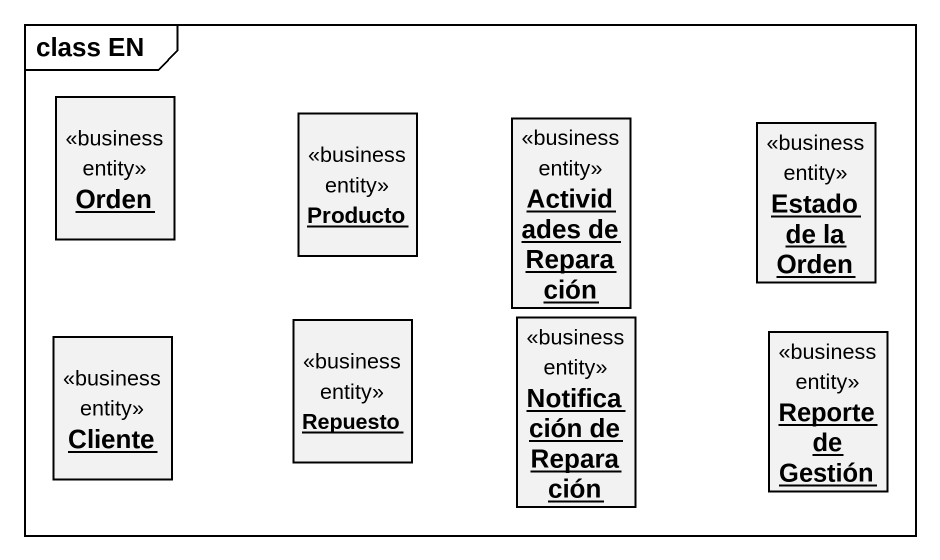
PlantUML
@startuml
mainframe class EN
hide circle
hide empty members
object Orden <<business entity>>
object Producto <<business entity>>
object "Actividades de Reparación" as Actividades_de_Reparación <<business entity>>
object "Estado de la Orden" as Estado_de_la_Orden <<business entity>>
object Cliente <<business entity>>
object Repuesto <<business entity>>
object "Notificación de Reparación" as Notificación_de_Reparación <<business entity>>
object "Reporte de Gestión" as Reporte_de_Gestión <<business entity>>
@enduml
